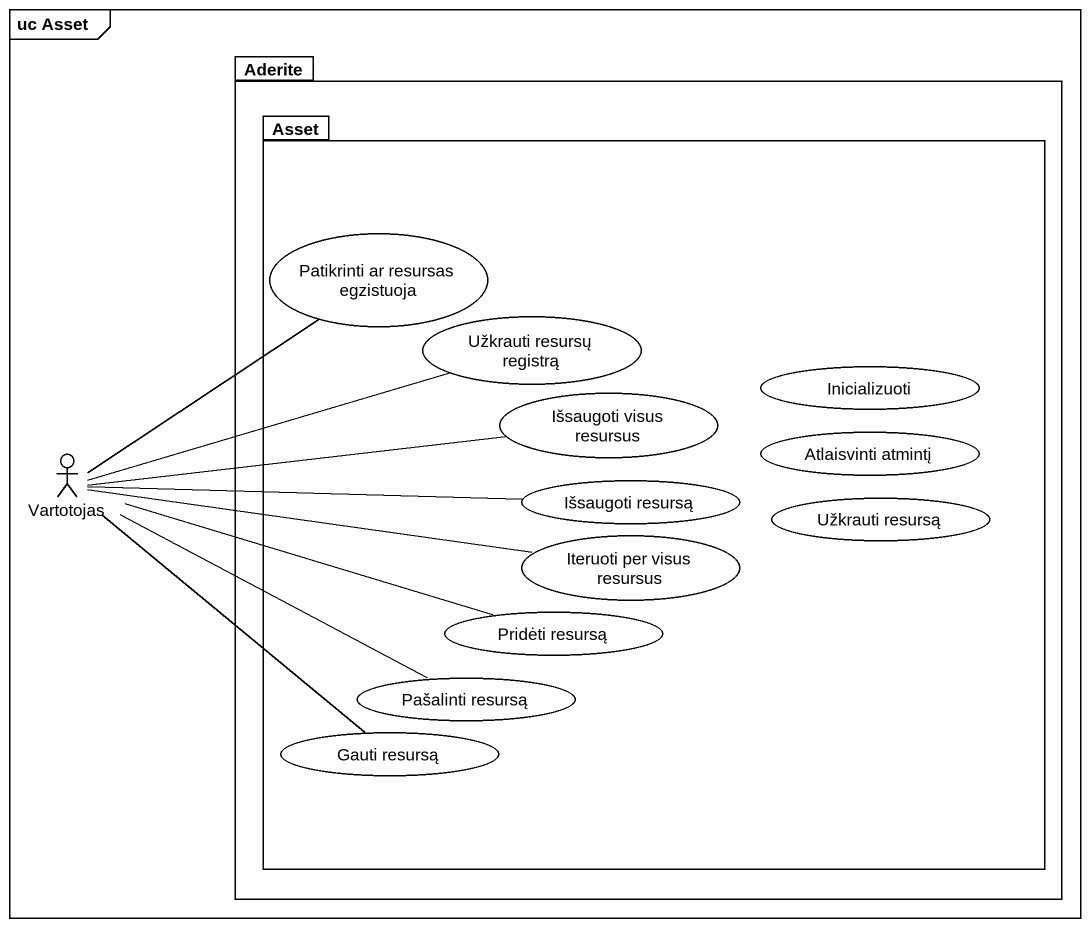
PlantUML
@startuml
mainframe uc Asset
package Aderite {
  package Asset {
    usecase "Patikrinti ar resursas egzistuoja" as Patikrinti_ar_resursas
    usecase "Užkrauti resursų registrą" as Užkrauti_resursų_registrą
    usecase "Išsaugoti visus resursus" as Išsaugoti_visus_resursus
    usecase Inicializuoti
    usecase "Išsaugoti resursą" as Išsaugoti_resursą
    usecase "Atlaisvinti atmintį" as Atlaisvinti_atmintį
    usecase "Iteruoti per visus resursus" as Iteruoti_per_visus_resursus
    usecase "Užkrauti resursą" as Užkrauti_resursą
    usecase "Pridėti resursą" as Pridėti_resursą
    usecase "Pašalinti resursą" as Pašalinti_resursą
    usecase "Gauti resursą" as Gauti_resursą
  }
}
actor Vartotojas
Vartotojas -up- Patikrinti_ar_resursas
Vartotojas -right- Užkrauti_resursų_registrą
Vartotojas -right- Išsaugoti_visus_resursus
Vartotojas -right- Išsaugoti_resursą
Vartotojas -right- Iteruoti_per_visus_resursus
Vartotojas -right- Pridėti_resursą
Vartotojas -right- Pašalinti_resursą
Vartotojas -- Gauti_resursą
@enduml
